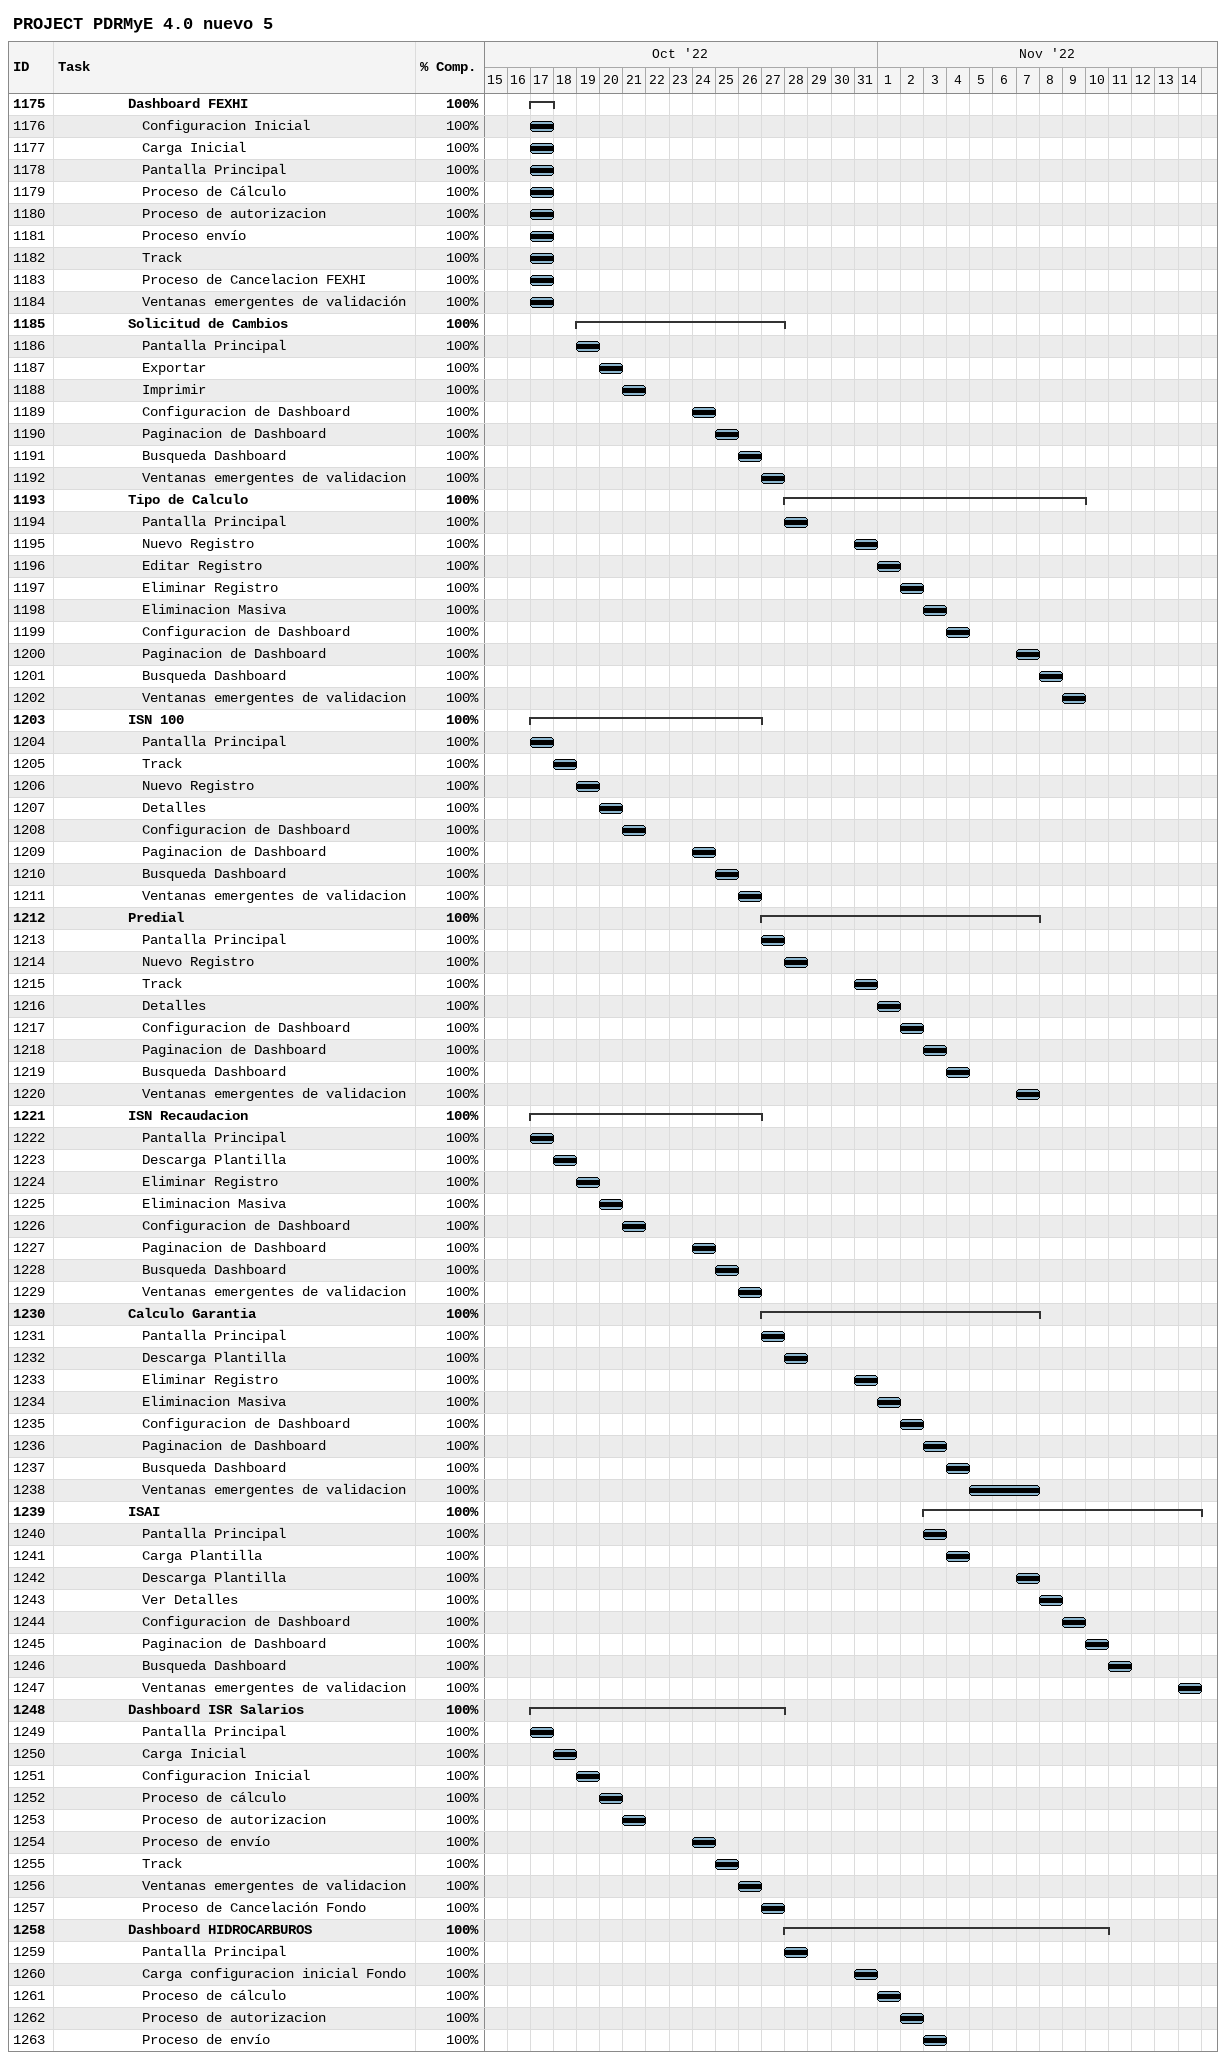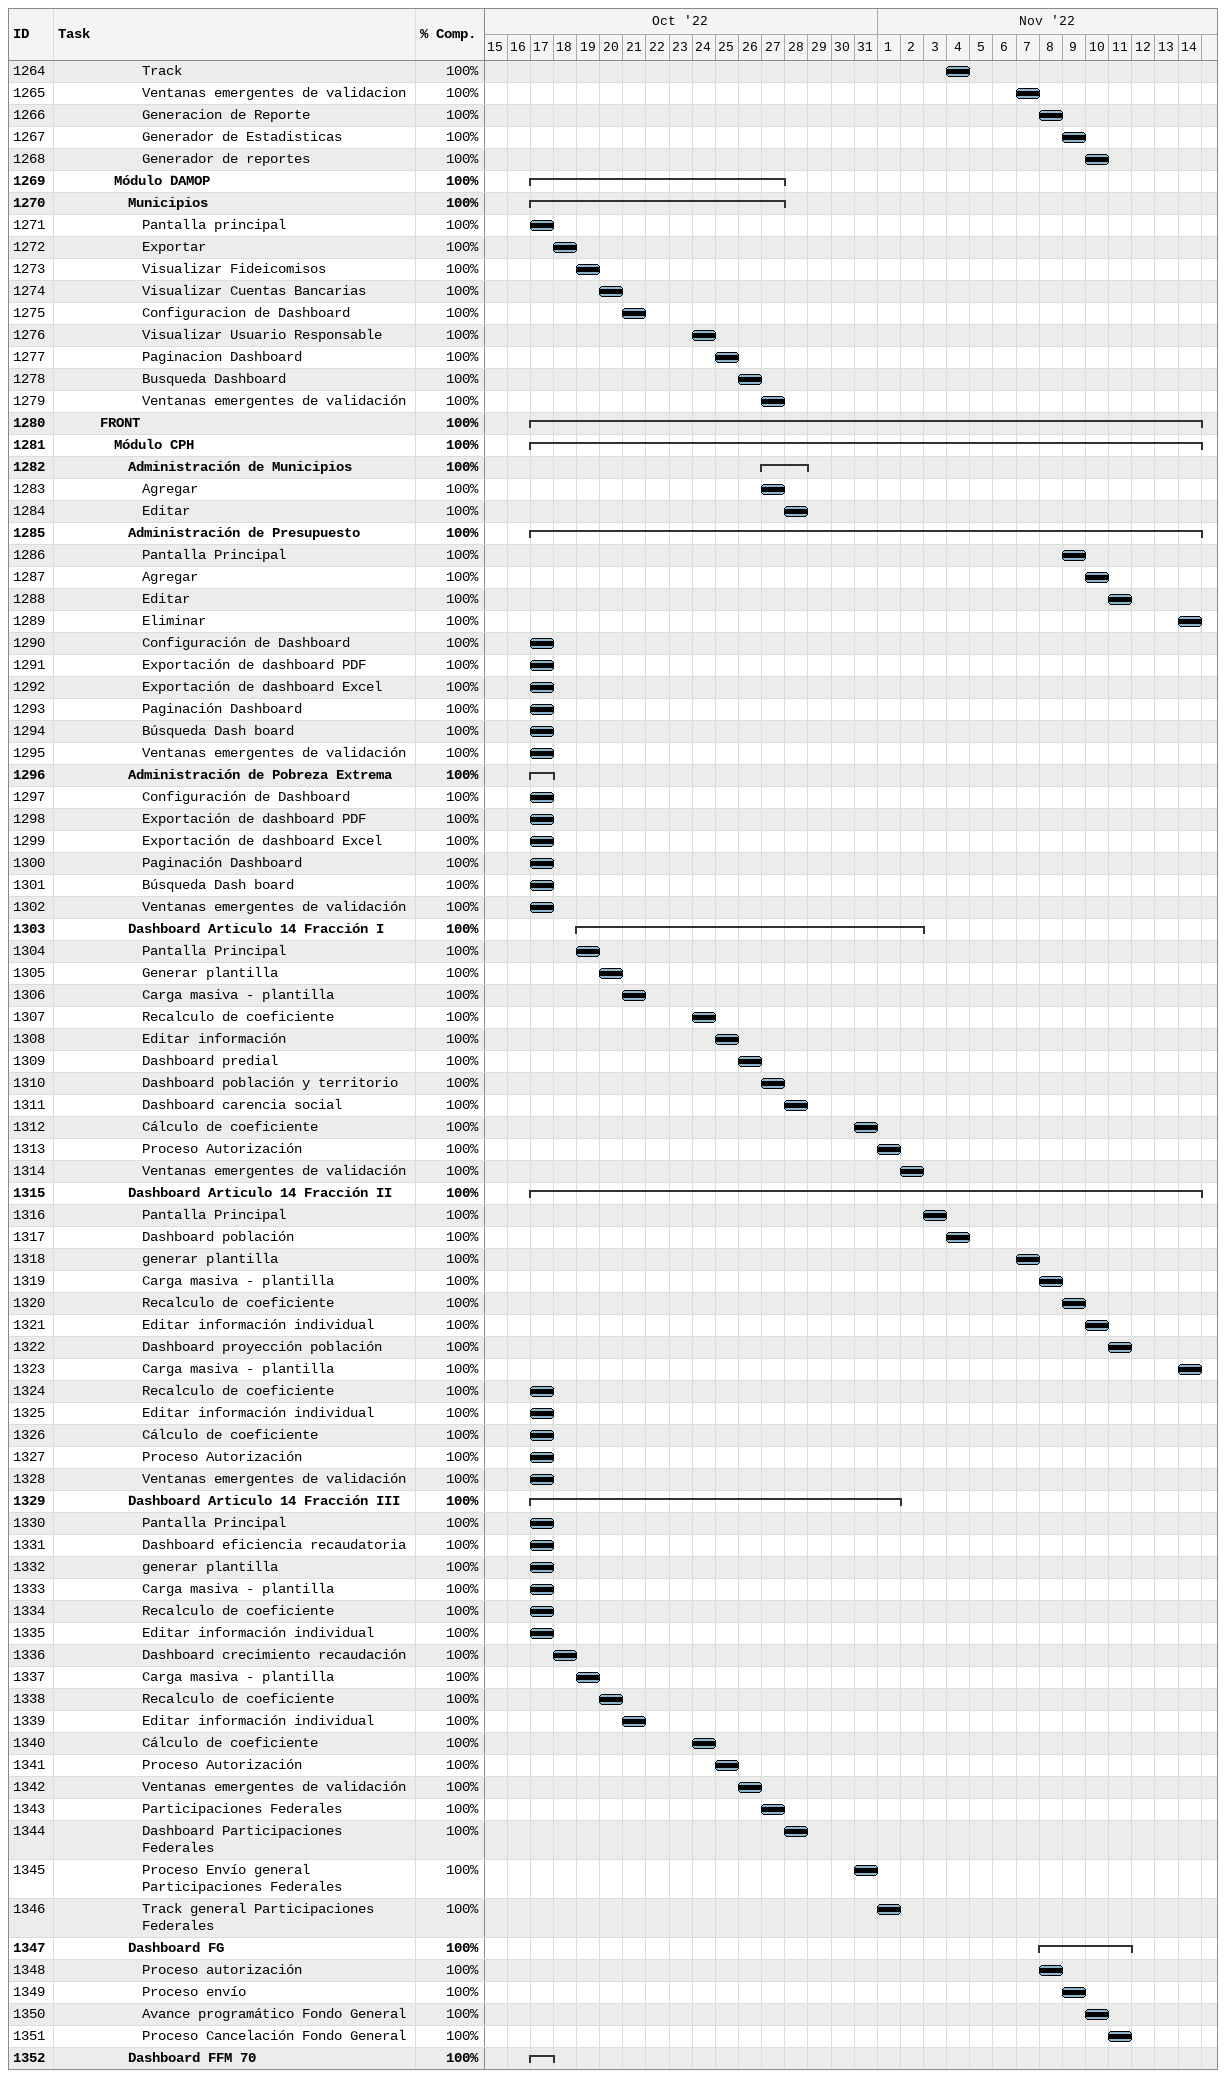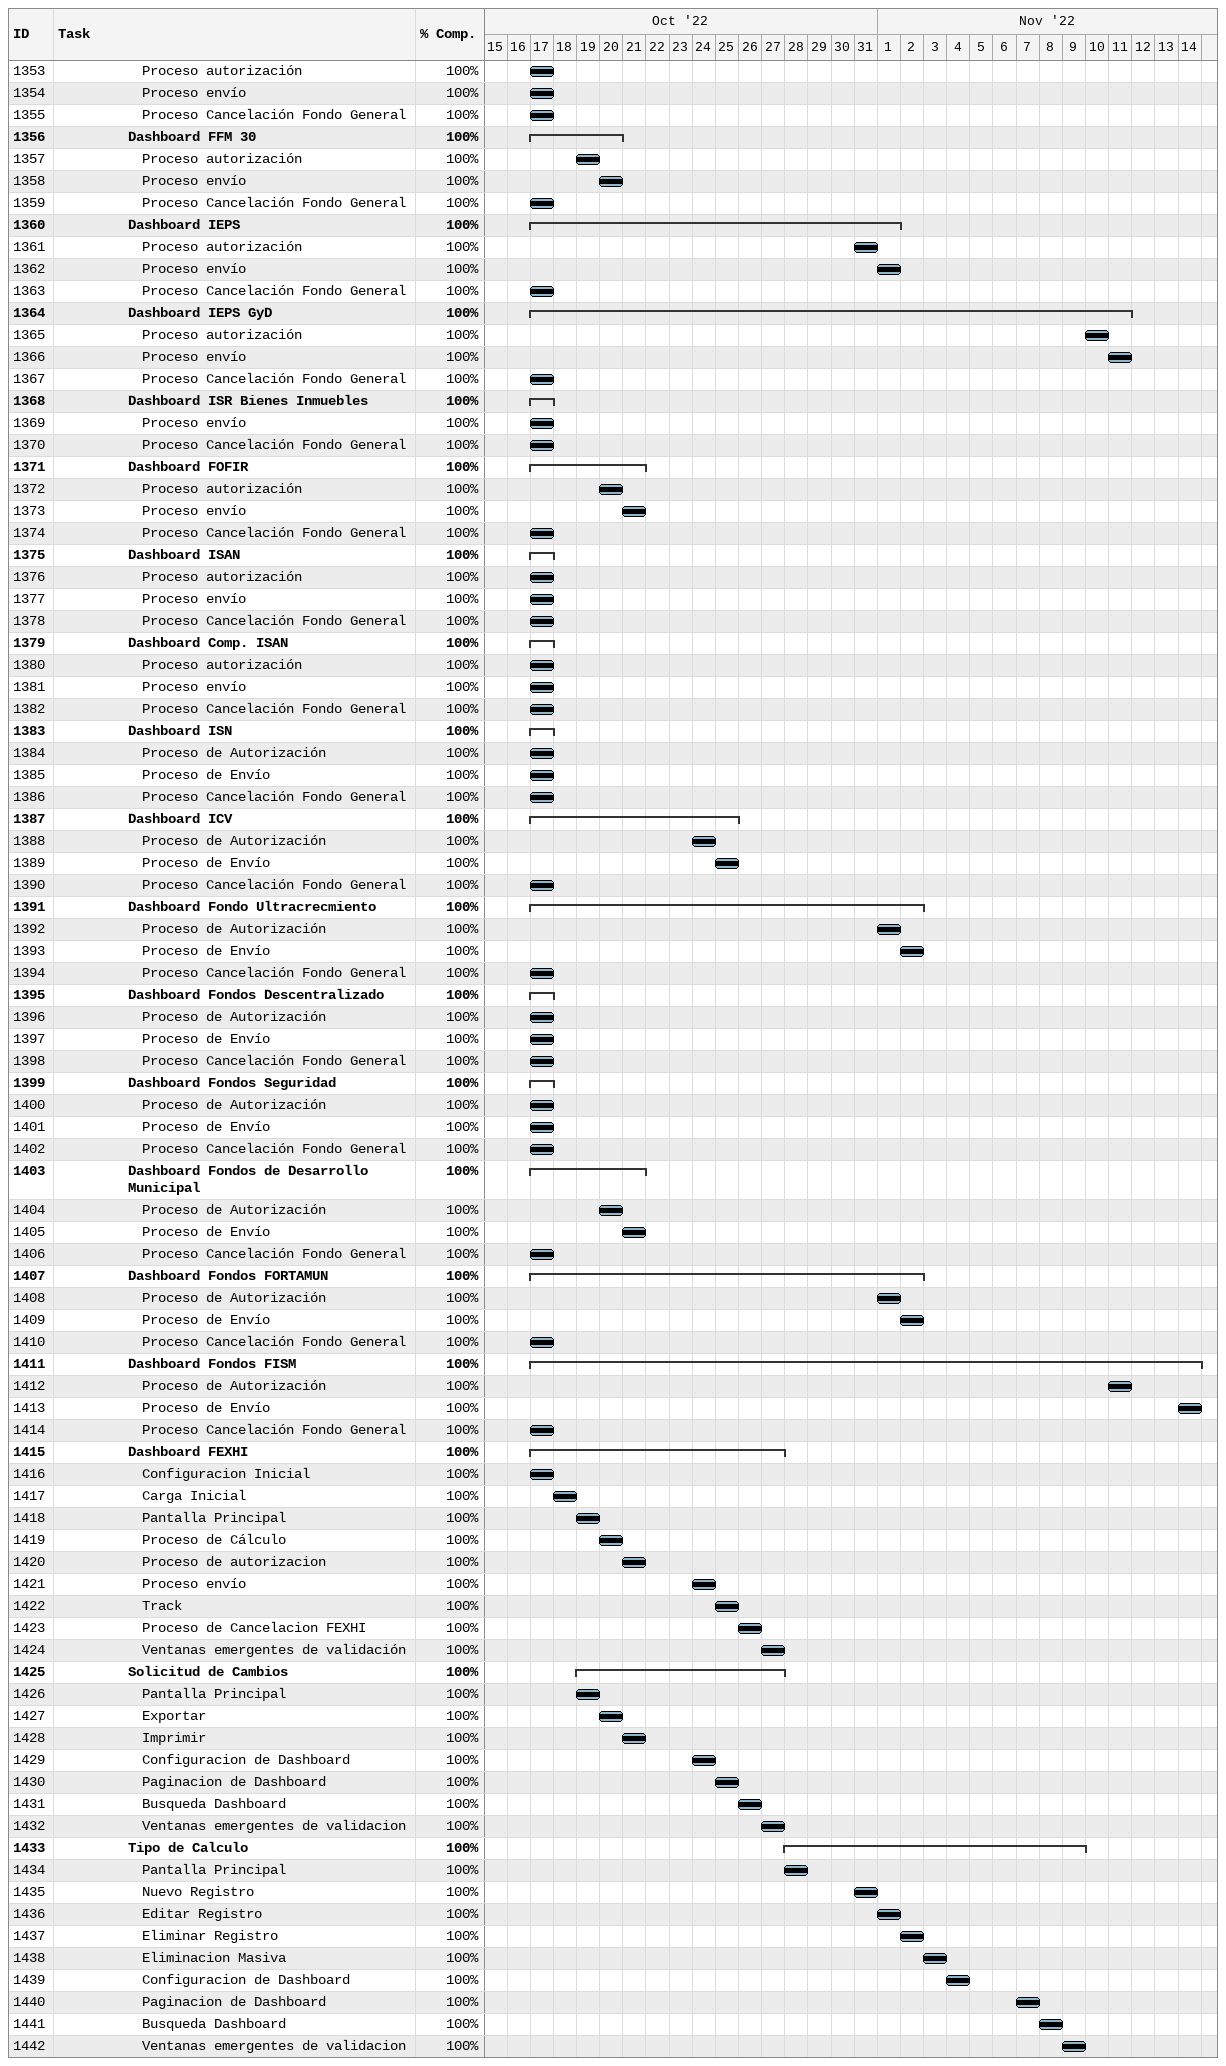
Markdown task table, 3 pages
PROJECT PDRMyE 4.0 nuevo 5

| ID | Level | Task | Start | Finish | % complete |
|---|---|---|---|---|---|
| 1175 | 6 | **Dashboard FEXHI** | 2022-10-17 | 2022-10-18 | 100 |
| 1176 | 7 | Configuracion Inicial | 2022-10-17 | 2022-10-18 | 100 |
| 1177 | 7 | Carga Inicial | 2022-10-17 | 2022-10-18 | 100 |
| 1178 | 7 | Pantalla Principal | 2022-10-17 | 2022-10-18 | 100 |
| 1179 | 7 | Proceso de Cálculo | 2022-10-17 | 2022-10-18 | 100 |
| 1180 | 7 | Proceso de autorizacion | 2022-10-17 | 2022-10-18 | 100 |
| 1181 | 7 | Proceso envío | 2022-10-17 | 2022-10-18 | 100 |
| 1182 | 7 | Track | 2022-10-17 | 2022-10-18 | 100 |
| 1183 | 7 | Proceso de Cancelacion FEXHI | 2022-10-17 | 2022-10-18 | 100 |
| 1184 | 7 | Ventanas emergentes de validación | 2022-10-17 | 2022-10-18 | 100 |
| 1185 | 6 | **Solicitud de Cambios** | 2022-10-19 | 2022-10-28 | 100 |
| 1186 | 7 | Pantalla Principal | 2022-10-19 | 2022-10-20 | 100 |
| 1187 | 7 | Exportar | 2022-10-20 | 2022-10-21 | 100 |
| 1188 | 7 | Imprimir | 2022-10-21 | 2022-10-22 | 100 |
| 1189 | 7 | Configuracion de Dashboard | 2022-10-24 | 2022-10-25 | 100 |
| 1190 | 7 | Paginacion de Dashboard | 2022-10-25 | 2022-10-26 | 100 |
| 1191 | 7 | Busqueda Dashboard | 2022-10-26 | 2022-10-27 | 100 |
| 1192 | 7 | Ventanas emergentes de validacion | 2022-10-27 | 2022-10-28 | 100 |
| 1193 | 6 | **Tipo de Calculo** | 2022-10-28 | 2022-11-10 | 100 |
| 1194 | 7 | Pantalla Principal | 2022-10-28 | 2022-10-29 | 100 |
| 1195 | 7 | Nuevo Registro | 2022-10-31 | 2022-11-01 | 100 |
| 1196 | 7 | Editar Registro | 2022-11-01 | 2022-11-02 | 100 |
| 1197 | 7 | Eliminar Registro | 2022-11-02 | 2022-11-03 | 100 |
| 1198 | 7 | Eliminacion Masiva | 2022-11-03 | 2022-11-04 | 100 |
| 1199 | 7 | Configuracion de Dashboard | 2022-11-04 | 2022-11-05 | 100 |
| 1200 | 7 | Paginacion de Dashboard | 2022-11-07 | 2022-11-08 | 100 |
| 1201 | 7 | Busqueda Dashboard | 2022-11-08 | 2022-11-09 | 100 |
| 1202 | 7 | Ventanas emergentes de validacion | 2022-11-09 | 2022-11-10 | 100 |
| 1203 | 6 | **ISN 100** | 2022-10-17 | 2022-10-27 | 100 |
| 1204 | 7 | Pantalla Principal | 2022-10-17 | 2022-10-18 | 100 |
| 1205 | 7 | Track | 2022-10-18 | 2022-10-19 | 100 |
| 1206 | 7 | Nuevo Registro | 2022-10-19 | 2022-10-20 | 100 |
| 1207 | 7 | Detalles | 2022-10-20 | 2022-10-21 | 100 |
| 1208 | 7 | Configuracion de Dashboard | 2022-10-21 | 2022-10-22 | 100 |
| 1209 | 7 | Paginacion de Dashboard | 2022-10-24 | 2022-10-25 | 100 |
| 1210 | 7 | Busqueda Dashboard | 2022-10-25 | 2022-10-26 | 100 |
| 1211 | 7 | Ventanas emergentes de validacion | 2022-10-26 | 2022-10-27 | 100 |
| 1212 | 6 | **Predial** | 2022-10-27 | 2022-11-08 | 100 |
| 1213 | 7 | Pantalla Principal | 2022-10-27 | 2022-10-28 | 100 |
| 1214 | 7 | Nuevo Registro | 2022-10-28 | 2022-10-29 | 100 |
| 1215 | 7 | Track | 2022-10-31 | 2022-11-01 | 100 |
| 1216 | 7 | Detalles | 2022-11-01 | 2022-11-02 | 100 |
| 1217 | 7 | Configuracion de Dashboard | 2022-11-02 | 2022-11-03 | 100 |
| 1218 | 7 | Paginacion de Dashboard | 2022-11-03 | 2022-11-04 | 100 |
| 1219 | 7 | Busqueda Dashboard | 2022-11-04 | 2022-11-05 | 100 |
| 1220 | 7 | Ventanas emergentes de validacion | 2022-11-07 | 2022-11-08 | 100 |
| 1221 | 6 | **ISN Recaudacion** | 2022-10-17 | 2022-10-27 | 100 |
| 1222 | 7 | Pantalla Principal | 2022-10-17 | 2022-10-18 | 100 |
| 1223 | 7 | Descarga Plantilla | 2022-10-18 | 2022-10-19 | 100 |
| 1224 | 7 | Eliminar Registro | 2022-10-19 | 2022-10-20 | 100 |
| 1225 | 7 | Eliminacion Masiva | 2022-10-20 | 2022-10-21 | 100 |
| 1226 | 7 | Configuracion de Dashboard | 2022-10-21 | 2022-10-22 | 100 |
| 1227 | 7 | Paginacion de Dashboard | 2022-10-24 | 2022-10-25 | 100 |
| 1228 | 7 | Busqueda Dashboard | 2022-10-25 | 2022-10-26 | 100 |
| 1229 | 7 | Ventanas emergentes de validacion | 2022-10-26 | 2022-10-27 | 100 |
| 1230 | 6 | **Calculo Garantia** | 2022-10-27 | 2022-11-08 | 100 |
| 1231 | 7 | Pantalla Principal | 2022-10-27 | 2022-10-28 | 100 |
| 1232 | 7 | Descarga Plantilla | 2022-10-28 | 2022-10-29 | 100 |
| 1233 | 7 | Eliminar Registro | 2022-10-31 | 2022-11-01 | 100 |
| 1234 | 7 | Eliminacion Masiva | 2022-11-01 | 2022-11-02 | 100 |
| 1235 | 7 | Configuracion de Dashboard | 2022-11-02 | 2022-11-03 | 100 |
| 1236 | 7 | Paginacion de Dashboard | 2022-11-03 | 2022-11-04 | 100 |
| 1237 | 7 | Busqueda Dashboard | 2022-11-04 | 2022-11-05 | 100 |
| 1238 | 7 | Ventanas emergentes de validacion | 2022-11-05 | 2022-11-08 | 100 |
| 1239 | 6 | **ISAI** | 2022-11-03 | 2022-11-15 | 100 |
| 1240 | 7 | Pantalla Principal | 2022-11-03 | 2022-11-04 | 100 |
| 1241 | 7 | Carga Plantilla | 2022-11-04 | 2022-11-05 | 100 |
| 1242 | 7 | Descarga Plantilla | 2022-11-07 | 2022-11-08 | 100 |
| 1243 | 7 | Ver Detalles | 2022-11-08 | 2022-11-09 | 100 |
| 1244 | 7 | Configuracion de Dashboard | 2022-11-09 | 2022-11-10 | 100 |
| 1245 | 7 | Paginacion de Dashboard | 2022-11-10 | 2022-11-11 | 100 |
| 1246 | 7 | Busqueda Dashboard | 2022-11-11 | 2022-11-12 | 100 |
| 1247 | 7 | Ventanas emergentes de validacion | 2022-11-14 | 2022-11-15 | 100 |
| 1248 | 6 | **Dashboard ISR Salarios** | 2022-10-17 | 2022-10-28 | 100 |
| 1249 | 7 | Pantalla Principal | 2022-10-17 | 2022-10-18 | 100 |
| 1250 | 7 | Carga Inicial | 2022-10-18 | 2022-10-19 | 100 |
| 1251 | 7 | Configuracion Inicial | 2022-10-19 | 2022-10-20 | 100 |
| 1252 | 7 | Proceso de cálculo | 2022-10-20 | 2022-10-21 | 100 |
| 1253 | 7 | Proceso de autorizacion | 2022-10-21 | 2022-10-22 | 100 |
| 1254 | 7 | Proceso de envío | 2022-10-24 | 2022-10-25 | 100 |
| 1255 | 7 | Track | 2022-10-25 | 2022-10-26 | 100 |
| 1256 | 7 | Ventanas emergentes de validacion | 2022-10-26 | 2022-10-27 | 100 |
| 1257 | 7 | Proceso de Cancelación Fondo | 2022-10-27 | 2022-10-28 | 100 |
| 1258 | 6 | **Dashboard HIDROCARBUROS** | 2022-10-28 | 2022-11-11 | 100 |
| 1259 | 7 | Pantalla Principal | 2022-10-28 | 2022-10-29 | 100 |
| 1260 | 7 | Carga configuracion inicial Fondo | 2022-10-31 | 2022-11-01 | 100 |
| 1261 | 7 | Proceso de cálculo | 2022-11-01 | 2022-11-02 | 100 |
| 1262 | 7 | Proceso de autorizacion | 2022-11-02 | 2022-11-03 | 100 |
| 1263 | 7 | Proceso de envío | 2022-11-03 | 2022-11-04 | 100 |
| 1264 | 7 | Track | 2022-11-04 | 2022-11-05 | 100 |
| 1265 | 7 | Ventanas emergentes de validacion | 2022-11-07 | 2022-11-08 | 100 |
| 1266 | 7 | Generacion de Reporte | 2022-11-08 | 2022-11-09 | 100 |
| 1267 | 7 | Generador de Estadisticas | 2022-11-09 | 2022-11-10 | 100 |
| 1268 | 7 | Generador de reportes | 2022-11-10 | 2022-11-11 | 100 |
| 1269 | 5 | **Módulo DAMOP** | 2022-10-17 | 2022-10-28 | 100 |
| 1270 | 6 | **Municipios** | 2022-10-17 | 2022-10-28 | 100 |
| 1271 | 7 | Pantalla principal | 2022-10-17 | 2022-10-18 | 100 |
| 1272 | 7 | Exportar | 2022-10-18 | 2022-10-19 | 100 |
| 1273 | 7 | Visualizar Fideicomisos | 2022-10-19 | 2022-10-20 | 100 |
| 1274 | 7 | Visualizar Cuentas Bancarias | 2022-10-20 | 2022-10-21 | 100 |
| 1275 | 7 | Configuracion de Dashboard | 2022-10-21 | 2022-10-22 | 100 |
| 1276 | 7 | Visualizar Usuario Responsable | 2022-10-24 | 2022-10-25 | 100 |
| 1277 | 7 | Paginacion Dashboard | 2022-10-25 | 2022-10-26 | 100 |
| 1278 | 7 | Busqueda Dashboard | 2022-10-26 | 2022-10-27 | 100 |
| 1279 | 7 | Ventanas emergentes de validación | 2022-10-27 | 2022-10-28 | 100 |
| 1280 | 4 | **FRONT** | 2022-10-17 | 2022-11-15 | 100 |
| 1281 | 5 | **Módulo CPH** | 2022-10-17 | 2022-11-15 | 100 |
| 1282 | 6 | **Administración de Municipios** | 2022-10-27 | 2022-10-29 | 100 |
| 1283 | 7 | Agregar | 2022-10-27 | 2022-10-28 | 100 |
| 1284 | 7 | Editar | 2022-10-28 | 2022-10-29 | 100 |
| 1285 | 6 | **Administración de Presupuesto** | 2022-10-17 | 2022-11-15 | 100 |
| 1286 | 7 | Pantalla Principal | 2022-11-09 | 2022-11-10 | 100 |
| 1287 | 7 | Agregar | 2022-11-10 | 2022-11-11 | 100 |
| 1288 | 7 | Editar | 2022-11-11 | 2022-11-12 | 100 |
| 1289 | 7 | Eliminar | 2022-11-14 | 2022-11-15 | 100 |
| 1290 | 7 | Configuración de Dashboard | 2022-10-17 | 2022-10-18 | 100 |
| 1291 | 7 | Exportación de dashboard PDF | 2022-10-17 | 2022-10-18 | 100 |
| 1292 | 7 | Exportación de dashboard Excel | 2022-10-17 | 2022-10-18 | 100 |
| 1293 | 7 | Paginación Dashboard | 2022-10-17 | 2022-10-18 | 100 |
| 1294 | 7 | Búsqueda Dash board | 2022-10-17 | 2022-10-18 | 100 |
| 1295 | 7 | Ventanas emergentes de validación | 2022-10-17 | 2022-10-18 | 100 |
| 1296 | 6 | **Administración de Pobreza Extrema** | 2022-10-17 | 2022-10-18 | 100 |
| 1297 | 7 | Configuración de Dashboard | 2022-10-17 | 2022-10-18 | 100 |
| 1298 | 7 | Exportación de dashboard PDF | 2022-10-17 | 2022-10-18 | 100 |
| 1299 | 7 | Exportación de dashboard Excel | 2022-10-17 | 2022-10-18 | 100 |
| 1300 | 7 | Paginación Dashboard | 2022-10-17 | 2022-10-18 | 100 |
| 1301 | 7 | Búsqueda Dash board | 2022-10-17 | 2022-10-18 | 100 |
| 1302 | 7 | Ventanas emergentes de validación | 2022-10-17 | 2022-10-18 | 100 |
| 1303 | 6 | **Dashboard Articulo 14 Fracción I** | 2022-10-19 | 2022-11-03 | 100 |
| 1304 | 7 | Pantalla Principal | 2022-10-19 | 2022-10-20 | 100 |
| 1305 | 7 | Generar plantilla | 2022-10-20 | 2022-10-21 | 100 |
| 1306 | 7 | Carga masiva - plantilla | 2022-10-21 | 2022-10-22 | 100 |
| 1307 | 7 | Recalculo de coeficiente | 2022-10-24 | 2022-10-25 | 100 |
| 1308 | 7 | Editar información | 2022-10-25 | 2022-10-26 | 100 |
| 1309 | 7 | Dashboard predial | 2022-10-26 | 2022-10-27 | 100 |
| 1310 | 7 | Dashboard población y territorio | 2022-10-27 | 2022-10-28 | 100 |
| 1311 | 7 | Dashboard carencia social | 2022-10-28 | 2022-10-29 | 100 |
| 1312 | 7 | Cálculo de coeficiente | 2022-10-31 | 2022-11-01 | 100 |
| 1313 | 7 | Proceso Autorización | 2022-11-01 | 2022-11-02 | 100 |
| 1314 | 7 | Ventanas emergentes de validación | 2022-11-02 | 2022-11-03 | 100 |
| 1315 | 6 | **Dashboard Articulo 14 Fracción II** | 2022-10-17 | 2022-11-15 | 100 |
| 1316 | 7 | Pantalla Principal | 2022-11-03 | 2022-11-04 | 100 |
| 1317 | 7 | Dashboard población | 2022-11-04 | 2022-11-05 | 100 |
| 1318 | 7 | generar plantilla | 2022-11-07 | 2022-11-08 | 100 |
| 1319 | 7 | Carga masiva - plantilla | 2022-11-08 | 2022-11-09 | 100 |
| 1320 | 7 | Recalculo de coeficiente | 2022-11-09 | 2022-11-10 | 100 |
| 1321 | 7 | Editar información individual | 2022-11-10 | 2022-11-11 | 100 |
| 1322 | 7 | Dashboard proyección población | 2022-11-11 | 2022-11-12 | 100 |
| 1323 | 7 | Carga masiva - plantilla | 2022-11-14 | 2022-11-15 | 100 |
| 1324 | 7 | Recalculo de coeficiente | 2022-10-17 | 2022-10-18 | 100 |
| 1325 | 7 | Editar información individual | 2022-10-17 | 2022-10-18 | 100 |
| 1326 | 7 | Cálculo de coeficiente | 2022-10-17 | 2022-10-18 | 100 |
| 1327 | 7 | Proceso Autorización | 2022-10-17 | 2022-10-18 | 100 |
| 1328 | 7 | Ventanas emergentes de validación | 2022-10-17 | 2022-10-18 | 100 |
| 1329 | 6 | **Dashboard Articulo 14 Fracción III** | 2022-10-17 | 2022-11-02 | 100 |
| 1330 | 7 | Pantalla Principal | 2022-10-17 | 2022-10-18 | 100 |
| 1331 | 7 | Dashboard eficiencia recaudatoria | 2022-10-17 | 2022-10-18 | 100 |
| 1332 | 7 | generar plantilla | 2022-10-17 | 2022-10-18 | 100 |
| 1333 | 7 | Carga masiva - plantilla | 2022-10-17 | 2022-10-18 | 100 |
| 1334 | 7 | Recalculo de coeficiente | 2022-10-17 | 2022-10-18 | 100 |
| 1335 | 7 | Editar información individual | 2022-10-17 | 2022-10-18 | 100 |
| 1336 | 7 | Dashboard crecimiento recaudación | 2022-10-18 | 2022-10-19 | 100 |
| 1337 | 7 | Carga masiva - plantilla | 2022-10-19 | 2022-10-20 | 100 |
| 1338 | 7 | Recalculo de coeficiente | 2022-10-20 | 2022-10-21 | 100 |
| 1339 | 7 | Editar información individual | 2022-10-21 | 2022-10-22 | 100 |
| 1340 | 7 | Cálculo de coeficiente | 2022-10-24 | 2022-10-25 | 100 |
| 1341 | 7 | Proceso Autorización | 2022-10-25 | 2022-10-26 | 100 |
| 1342 | 7 | Ventanas emergentes de validación | 2022-10-26 | 2022-10-27 | 100 |
| 1343 | 7 | Participaciones Federales | 2022-10-27 | 2022-10-28 | 100 |
| 1344 | 7 | Dashboard Participaciones Federales | 2022-10-28 | 2022-10-29 | 100 |
| 1345 | 7 | Proceso Envío general Participaciones Federales | 2022-10-31 | 2022-11-01 | 100 |
| 1346 | 7 | Track general Participaciones Federales | 2022-11-01 | 2022-11-02 | 100 |
| 1347 | 6 | **Dashboard FG** | 2022-11-08 | 2022-11-12 | 100 |
| 1348 | 7 | Proceso autorización | 2022-11-08 | 2022-11-09 | 100 |
| 1349 | 7 | Proceso envío | 2022-11-09 | 2022-11-10 | 100 |
| 1350 | 7 | Avance programático Fondo General | 2022-11-10 | 2022-11-11 | 100 |
| 1351 | 7 | Proceso Cancelación Fondo General | 2022-11-11 | 2022-11-12 | 100 |
| 1352 | 6 | **Dashboard FFM 70** | 2022-10-17 | 2022-10-18 | 100 |
| 1353 | 7 | Proceso autorización | 2022-10-17 | 2022-10-18 | 100 |
| 1354 | 7 | Proceso envío | 2022-10-17 | 2022-10-18 | 100 |
| 1355 | 7 | Proceso Cancelación Fondo General | 2022-10-17 | 2022-10-18 | 100 |
| 1356 | 6 | **Dashboard FFM 30** | 2022-10-17 | 2022-10-21 | 100 |
| 1357 | 7 | Proceso autorización | 2022-10-19 | 2022-10-20 | 100 |
| 1358 | 7 | Proceso envío | 2022-10-20 | 2022-10-21 | 100 |
| 1359 | 7 | Proceso Cancelación Fondo General | 2022-10-17 | 2022-10-18 | 100 |
| 1360 | 6 | **Dashboard IEPS** | 2022-10-17 | 2022-11-02 | 100 |
| 1361 | 7 | Proceso autorización | 2022-10-31 | 2022-11-01 | 100 |
| 1362 | 7 | Proceso envío | 2022-11-01 | 2022-11-02 | 100 |
| 1363 | 7 | Proceso Cancelación Fondo General | 2022-10-17 | 2022-10-18 | 100 |
| 1364 | 6 | **Dashboard IEPS GyD** | 2022-10-17 | 2022-11-12 | 100 |
| 1365 | 7 | Proceso autorización | 2022-11-10 | 2022-11-11 | 100 |
| 1366 | 7 | Proceso envío | 2022-11-11 | 2022-11-12 | 100 |
| 1367 | 7 | Proceso Cancelación Fondo General | 2022-10-17 | 2022-10-18 | 100 |
| 1368 | 6 | **Dashboard ISR Bienes Inmuebles** | 2022-10-17 | 2022-10-18 | 100 |
| 1369 | 7 | Proceso envío | 2022-10-17 | 2022-10-18 | 100 |
| 1370 | 7 | Proceso Cancelación Fondo General | 2022-10-17 | 2022-10-18 | 100 |
| 1371 | 6 | **Dashboard FOFIR** | 2022-10-17 | 2022-10-22 | 100 |
| 1372 | 7 | Proceso autorización | 2022-10-20 | 2022-10-21 | 100 |
| 1373 | 7 | Proceso envío | 2022-10-21 | 2022-10-22 | 100 |
| 1374 | 7 | Proceso Cancelación Fondo General | 2022-10-17 | 2022-10-18 | 100 |
| 1375 | 6 | **Dashboard ISAN** | 2022-10-17 | 2022-10-18 | 100 |
| 1376 | 7 | Proceso autorización | 2022-10-17 | 2022-10-18 | 100 |
| 1377 | 7 | Proceso envío | 2022-10-17 | 2022-10-18 | 100 |
| 1378 | 7 | Proceso Cancelación Fondo General | 2022-10-17 | 2022-10-18 | 100 |
| 1379 | 6 | **Dashboard Comp. ISAN** | 2022-10-17 | 2022-10-18 | 100 |
| 1380 | 7 | Proceso autorización | 2022-10-17 | 2022-10-18 | 100 |
| 1381 | 7 | Proceso envío | 2022-10-17 | 2022-10-18 | 100 |
| 1382 | 7 | Proceso Cancelación Fondo General | 2022-10-17 | 2022-10-18 | 100 |
| 1383 | 6 | **Dashboard ISN** | 2022-10-17 | 2022-10-18 | 100 |
| 1384 | 7 | Proceso de Autorización | 2022-10-17 | 2022-10-18 | 100 |
| 1385 | 7 | Proceso de Envío | 2022-10-17 | 2022-10-18 | 100 |
| 1386 | 7 | Proceso Cancelación Fondo General | 2022-10-17 | 2022-10-18 | 100 |
| 1387 | 6 | **Dashboard ICV** | 2022-10-17 | 2022-10-26 | 100 |
| 1388 | 7 | Proceso de Autorización | 2022-10-24 | 2022-10-25 | 100 |
| 1389 | 7 | Proceso de Envío | 2022-10-25 | 2022-10-26 | 100 |
| 1390 | 7 | Proceso Cancelación Fondo General | 2022-10-17 | 2022-10-18 | 100 |
| 1391 | 6 | **Dashboard Fondo Ultracrecmiento** | 2022-10-17 | 2022-11-03 | 100 |
| 1392 | 7 | Proceso de Autorización | 2022-11-01 | 2022-11-02 | 100 |
| 1393 | 7 | Proceso de Envío | 2022-11-02 | 2022-11-03 | 100 |
| 1394 | 7 | Proceso Cancelación Fondo General | 2022-10-17 | 2022-10-18 | 100 |
| 1395 | 6 | **Dashboard Fondos Descentralizado** | 2022-10-17 | 2022-10-18 | 100 |
| 1396 | 7 | Proceso de Autorización | 2022-10-17 | 2022-10-18 | 100 |
| 1397 | 7 | Proceso de Envío | 2022-10-17 | 2022-10-18 | 100 |
| 1398 | 7 | Proceso Cancelación Fondo General | 2022-10-17 | 2022-10-18 | 100 |
| 1399 | 6 | **Dashboard Fondos Seguridad** | 2022-10-17 | 2022-10-18 | 100 |
| 1400 | 7 | Proceso de Autorización | 2022-10-17 | 2022-10-18 | 100 |
| 1401 | 7 | Proceso de Envío | 2022-10-17 | 2022-10-18 | 100 |
| 1402 | 7 | Proceso Cancelación Fondo General | 2022-10-17 | 2022-10-18 | 100 |
| 1403 | 6 | **Dashboard Fondos de Desarrollo Municipal** | 2022-10-17 | 2022-10-22 | 100 |
| 1404 | 7 | Proceso de Autorización | 2022-10-20 | 2022-10-21 | 100 |
| 1405 | 7 | Proceso de Envío | 2022-10-21 | 2022-10-22 | 100 |
| 1406 | 7 | Proceso Cancelación Fondo General | 2022-10-17 | 2022-10-18 | 100 |
| 1407 | 6 | **Dashboard Fondos FORTAMUN** | 2022-10-17 | 2022-11-03 | 100 |
| 1408 | 7 | Proceso de Autorización | 2022-11-01 | 2022-11-02 | 100 |
| 1409 | 7 | Proceso de Envío | 2022-11-02 | 2022-11-03 | 100 |
| 1410 | 7 | Proceso Cancelación Fondo General | 2022-10-17 | 2022-10-18 | 100 |
| 1411 | 6 | **Dashboard Fondos FISM** | 2022-10-17 | 2022-11-15 | 100 |
| 1412 | 7 | Proceso de Autorización | 2022-11-11 | 2022-11-12 | 100 |
| 1413 | 7 | Proceso de Envío | 2022-11-14 | 2022-11-15 | 100 |
| 1414 | 7 | Proceso Cancelación Fondo General | 2022-10-17 | 2022-10-18 | 100 |
| 1415 | 6 | **Dashboard FEXHI** | 2022-10-17 | 2022-10-28 | 100 |
| 1416 | 7 | Configuracion Inicial | 2022-10-17 | 2022-10-18 | 100 |
| 1417 | 7 | Carga Inicial | 2022-10-18 | 2022-10-19 | 100 |
| 1418 | 7 | Pantalla Principal | 2022-10-19 | 2022-10-20 | 100 |
| 1419 | 7 | Proceso de Cálculo | 2022-10-20 | 2022-10-21 | 100 |
| 1420 | 7 | Proceso de autorizacion | 2022-10-21 | 2022-10-22 | 100 |
| 1421 | 7 | Proceso envío | 2022-10-24 | 2022-10-25 | 100 |
| 1422 | 7 | Track | 2022-10-25 | 2022-10-26 | 100 |
| 1423 | 7 | Proceso de Cancelacion FEXHI | 2022-10-26 | 2022-10-27 | 100 |
| 1424 | 7 | Ventanas emergentes de validación | 2022-10-27 | 2022-10-28 | 100 |
| 1425 | 6 | **Solicitud de Cambios** | 2022-10-19 | 2022-10-28 | 100 |
| 1426 | 7 | Pantalla Principal | 2022-10-19 | 2022-10-20 | 100 |
| 1427 | 7 | Exportar | 2022-10-20 | 2022-10-21 | 100 |
| 1428 | 7 | Imprimir | 2022-10-21 | 2022-10-22 | 100 |
| 1429 | 7 | Configuracion de Dashboard | 2022-10-24 | 2022-10-25 | 100 |
| 1430 | 7 | Paginacion de Dashboard | 2022-10-25 | 2022-10-26 | 100 |
| 1431 | 7 | Busqueda Dashboard | 2022-10-26 | 2022-10-27 | 100 |
| 1432 | 7 | Ventanas emergentes de validacion | 2022-10-27 | 2022-10-28 | 100 |
| 1433 | 6 | **Tipo de Calculo** | 2022-10-28 | 2022-11-10 | 100 |
| 1434 | 7 | Pantalla Principal | 2022-10-28 | 2022-10-29 | 100 |
| 1435 | 7 | Nuevo Registro | 2022-10-31 | 2022-11-01 | 100 |
| 1436 | 7 | Editar Registro | 2022-11-01 | 2022-11-02 | 100 |
| 1437 | 7 | Eliminar Registro | 2022-11-02 | 2022-11-03 | 100 |
| 1438 | 7 | Eliminacion Masiva | 2022-11-03 | 2022-11-04 | 100 |
| 1439 | 7 | Configuracion de Dashboard | 2022-11-04 | 2022-11-05 | 100 |
| 1440 | 7 | Paginacion de Dashboard | 2022-11-07 | 2022-11-08 | 100 |
| 1441 | 7 | Busqueda Dashboard | 2022-11-08 | 2022-11-09 | 100 |
| 1442 | 7 | Ventanas emergentes de validacion | 2022-11-09 | 2022-11-10 | 100 |
